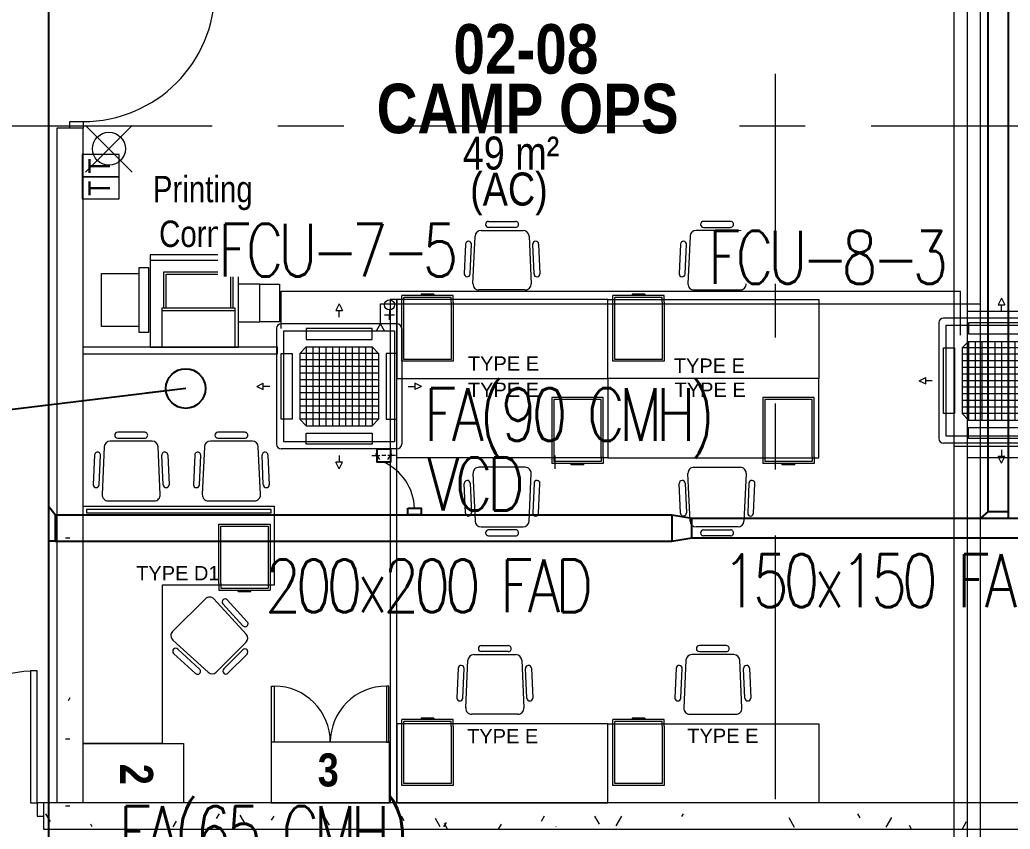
# Model space of a CAD drawing. Header units: millimetres. Extents: x 50620 to 404449, y -131543 to 97.
# Drawn here: x 350457 to 357970, y -98131 to -91993 of the extents above; entities that cross this region are included whole.
import ezdxf

# ---------------------------------------------------------------- set-up
doc = ezdxf.new("R2010")
doc.units = ezdxf.units.MM
doc.linetypes.add('CONTINOUS', pattern=[0])
doc.linetypes.add('IDA - Grid Line', pattern=[3500, 2000, -500, 500, -500])
for name, color, linetype, lineweight in [('1599_DB_A_BLK2_HQ_R21-2ND STOREY 20230517--$0$A-_DETA----_ED-1', 8, 'Continuous', 9), ('1599_DB_A_BLK2_HQ_R21-2ND STOREY 20230517--$0$A-_DOOR----_E', 8, 'Continuous', 9), ('1599_DB_A_BLK2_HQ_R21-2ND STOREY 20230517--$0$S-_COLN----_E', 8, 'Continuous', 9), ('A-_FURT----_E', 8, 'Continuous', 9), ('A-_ROOMNAME_A', 8, 'Continuous', 9), ('A-_WALL----_H-1', 8, 'Continuous', 9), ('A-_WALLPRTN_E', 8, 'Continuous', 9), ('FURNITURE', 8, 'Continuous', 9), ('M-_ACMV TX', 6, 'Continuous', 25), ('M-_ACON----_E-N', 7, 'Continuous', 9), ('M-_ARCHI', 8, 'Continuous', 5), ('M-AC-TEXT', 5, 'CONTINOUS', 25), ('M-ACMV_CDP', 190, 'DRAIN_PIPE', 13), ('M-ACMV_FAD', 3, 'Continuous', 25), ('M-ACMV_FCU', 5, 'Continuous', 25), ('M-ACMV_FLEXD', 222, 'Continuous', 25), ('M-ACMV_PW', 8, 'REFRIGERANT', 25), ('M-ACMV_REF-P', 134, '500-1-RP', 9), ('M-ACMV_REMOTE', 222, 'Continuous', 5), ('M-FA TEXT', 3, 'Continuous', 25), ('M_ACMV_ANNOTATION', 7, 'Continuous', 20)]:
    doc.layers.add(name, color=color, linetype=linetype, lineweight=lineweight)
doc.layers.add('S-_ANOTGRID_E-1', color=9, linetype='IDA - Grid Line', lineweight=5, true_color=0x808080)
doc.styles.add('Arial', font='arial.ttf', dxfattribs={"width": 0.8, "height": 300})
doc.styles.add('Arial Narrow_2', font='ARIALN.TTF', dxfattribs={"height": 90})
doc.styles.add('Arial Narrow_4', font='ARIALN.TTF', dxfattribs={"height": 375})
doc.styles.add('Arial Narrow_B', font='ARIALNB.TTF', dxfattribs={"height": 150})
doc.styles.add('Arial Narrow_B_2', font='ARIALNB.TTF', dxfattribs={"height": 500})
doc.styles.add('Arial Narrow_B_4', font='ARIALNB.TTF', dxfattribs={"height": 500})
doc.styles.add('Arial_3', font='arial.ttf', dxfattribs={"height": 500})
doc.styles.add('Arial_6', font='arial.ttf', dxfattribs={"width": 0.8, "height": 300})
doc.styles.add('ROMANS', font='romans.shx', dxfattribs={"width": 0.8})
doc.styles.get("Standard").update_dxf_attribs({"font": 'arial.ttf'})
doc.linetypes.add('500-1-RP', pattern='A,0.75,-0.5,0.75,-0.5,0.75,-0.5,0.75,-1.7,["RP",Standard,S=1,R=0,X=-1,Y=-0.5],-1.7', length=7.9)
doc.linetypes.add('BATTING', pattern='A,0.0001,-0.1,[134,ltypeshp.shx,S=0.1,R=0,X=-0.1,Y=0],-0.2,[134,ltypeshp.shx,S=0.1,R=180,X=0.1,Y=0],-0.1', length=0.4001)
doc.linetypes.add('DRAIN_PIPE', pattern='A,0.5,-0.2,["D",Standard,S=0.1,R=0,X=-0.1,Y=-0.05],-0.25', length=0.95)
doc.linetypes.add('REFRIGERANT', pattern='A,15,-5.08,["R",Standard,S=2.54,R=0,X=-2.54,Y=-1.27],-5.08', length=25.16)
doc.dimstyles.get("Standard").update_dxf_attribs({"dimtxt": 200, "dimasz": 150, "dimexe": 0.18, "dimexo": 0.0625, "dimgap": 10, "dimtad": 1, "dimtih": 1, "dimtoh": 1, "dimdec": 0, "dimzin": 0, "dimdsep": 46, "dimtxsty": 'Standard', "dimcen": 0.09, "dimclrd": 256, "dimclre": 256, "dimclrt": 256, "dimadec": 0, "dimazin": 0, "dimtfac": 1, "dimtdec": 0, "dimtofl": 0, "dimtmove": 0, "dimatfit": 3, "dimfxl": 1, "dimtolj": 1, "dimtzin": 0, "dimarcsym": 1})

# ---------------------------------------------------------------- blocks, each defined once
blk = doc.blocks.new('A$Ca8a76259')
at = {"layer": 'M-ACMV_FCU', "lineweight": 18}
for p, q in [((0, 625), (-25, 575)), ((0, 625), (25, 575)), ((-25, 575), (25, 575)), ((0, 525), (0, 575)), ((439, 475), (-439, 475)), ((439, 475), (439, 475)), ((-475, 439), (-475, -439)), ((475, 439), (475, 439)), ((475, 439), (475, -439)), ((-298.5, 250), (-250, 298.5)), ((-298.5, 250), (-298.5, -250)), ((298.5, 250), (-298.5, 250)), ((-250, 298.5), (250, 298.5)), ((-250, 298.5), (-250, -298.5)), ((-200, 298.5), (-200, -298.5)), ((-150, 298.5), (-150, -298.5)), ((-100, 298.5), (-100, -298.5)), ((-50, 298.5), (-50, -298.5)), ((0, 298.5), (0, -298.5)), ((50, 298.5), (50, -298.5)), ((100, 298.5), (100, -298.5)), ((150, 298.5), (150, -298.5)), ((200, 298.5), (200, -298.5)), ((250, 298.5), (298.5, 250)), ((250, 298.5), (250, -298.5)), ((298.5, 250), (298.5, -250)), ((298.5, 200), (-298.5, 200)), ((298.5, 150), (-298.5, 150)), ((298.5, 100), (-298.5, 100)), ((-625, 0), (-575, 25)), ((-625, 0), (-575, -25)), ((-575, -25), (-575, 25)), ((-525, 0), (-575, 0)), ((298.5, 50), (-298.5, 50)), ((298.5, 0), (-298.5, 0)), ((525, 0), (575, 0)), ((575, 25), (575, -25)), ((625, 0), (575, 25)), ((625, 0), (575, -25)), ((298.5, -50), (-298.5, -50)), ((298.5, -100), (-298.5, -100)), ((298.5, -150), (-298.5, -150)), ((298.5, -200), (-298.5, -200)), ((-250, -298.5), (-298.5, -250)), ((298.5, -250), (-298.5, -250)), ((-250, -298.5), (250, -298.5)), ((250, -298.5), (298.5, -250)), ((439, -475), (-439, -475)), ((0, -525), (0, -575)), ((25, -575), (-25, -575)), ((0, -625), (-25, -575)), ((0, -625), (25, -575))]:
    blk.add_line(p, q, dxfattribs=at)
for points in [[(420, 420), (420, -420), (-420, -420), (-420, 420)], [(-250, 356), (250, 356), (250, 439), (-250, 439)], [(-356, 250), (-356, -250), (-439, -250), (-439, 250)], [(356, 250), (356, -250), (439, -250), (439, 250)], [(-250, -356), (250, -356), (250, -439), (-250, -439)]]:
    blk.add_lwpolyline(points, close=True, dxfattribs=at)
for centre, start, end in [((-439, 439), 90, 180), ((439, 439), 0, 90), ((-439, -439), 180, 270), ((439, -439), 270, 0)]:
    blk.add_arc(centre, 36, start, end, dxfattribs=at)
blk = doc.blocks.new('SSO')
at = {"layer": 'M-ACMV_PW', "color": 1, "linetype": 'ByBlock', "lineweight": 5}
for points in [[(1064770.8, 20778.3), (1064771.8, 20867.5)], [(1064770.8, 20778.3), (1064771.8, 20867.5)], [(1064770.8, 20778.3), (1064771.8, 20867.5)], [(1064770.8, 20778.3), (1064771.8, 20867.5)], [(1064770.8, 20778.3), (1064771.8, 20867.5)], [(1064770.8, 20778.3), (1064771.8, 20867.5)], [(1064815.9, 20822.4), (1064726.7, 20823.4)], [(1064815.9, 20822.4), (1064726.7, 20823.4)]]:
    blk.add_lwpolyline(points, dxfattribs=at)
blk.add_circle((1064770.3, 20733.6), 44.6, dxfattribs=at)
blk.add_circle((1064770.3, 20733.6), 44.6, dxfattribs=at)
blk = doc.blocks.new('A$C49267d6b')
at = {"layer": 'M-_ACON----_E-N', "lineweight": 0}
for p, q in [((-25.4, 76.2), (12.7, 101.6)), ((0, 127), (0, 76.2)), ((-25.4, 25.4), (12.7, 0)), ((0, 63.5), (0, 38.1)), ((0, -25.4), (0, 25.4))]:
    blk.add_line(p, q, dxfattribs=at)
blk = doc.blocks.new('A$C81577ca4')
at = {"layer": 'M-ACMV_REF-P', "lineweight": 0, "ltscale": 0.75}
for p, q in [((-36, -125), (-86, -125)), ((19, -95), (-36, -125)), ((19, -155), (-36, -125))]:
    blk.add_line(p, q, dxfattribs=at)
blk = doc.blocks.new('Thermostat')
at = {"color": 222, "lineweight": 0}
blk.add_lwpolyline([(817450, 27872), (817750, 27872), (817750, 27372), (817450, 27372)], close=True, dxfattribs=at)
at = {"color": 222, "lineweight": 0, "insert": (817504, 27788), "char_height": 291, "attachment_point": 1, "style": 'Arial Narrow_2'}
blk.add_mtext_dynamic_manual_height_columns('T', width=565.64, gutter_width=1.94, heights=[0], dxfattribs=at)
blk = doc.blocks.new('1599_DB_A_BLK2_HQ_R21-2ND STOREY 20230517--$0$IDA- Fire Extinguisher - 3kg AB-3508500-LINKVIEW_BLK2_2ND STOREY')
at = {"layer": '1599_DB_A_BLK2_HQ_R21-2ND STOREY 20230517--$0$A-_DETA----_ED-1', "lineweight": 0}
for p in [(-176.8, 376.8), (176.8, 376.8), (-176.8, 23.2), (176.8, 23.2)]:
    blk.add_line(p, (0, 200), dxfattribs=at)
blk.add_circle((0, 200), 125, dxfattribs=at)
blk = doc.blocks.new('1599_DB_A_BLK2_HQ_R21-2ND STOREY 20230517--$0$IDA - F - Single - Swing - 1100L X 2200H - B2-TD01-3240952-LINKVIEW_BLK2_2ND STOREY')
at = {"layer": '1599_DB_A_BLK2_HQ_R21-2ND STOREY 20230517--$0$A-_DOOR----_E'}
for p, q in [((-550, 50), (-500, 50)), ((-500, 50), (-500, -50)), ((500, 50), (550, 50)), ((500, -50), (500, 50)), ((-500, -50), (-550, -50)), ((450, -50), (500, -50)), ((450, -1050), (450, -50)), ((500, -50), (500, -1050)), ((550, -50), (500, -50)), ((500, -1050), (450, -1050))]:
    blk.add_line(p, q, dxfattribs=at)
blk.add_arc((500, -50), 1000, 180, 270, dxfattribs=at)
blk = doc.blocks.new('1599_DB_A_BLK2_HQ_R21-2ND STOREY 20230517--$0$IDA - F - Single - Swing - 1100L X 2200H - B2-TD01-3240950-LINKVIEW_BLK2_2ND STOREY')
at = {"layer": '1599_DB_A_BLK2_HQ_R21-2ND STOREY 20230517--$0$A-_DOOR----_E'}
for p, q in [((500, 1050), (450, 1050)), ((450, 1050), (450, 50)), ((500, 50), (500, 1050)), ((-500, 50), (-550, 50)), ((-500, -50), (-500, 50)), ((450, 50), (500, 50)), ((550, 50), (500, 50)), ((500, 50), (500, -50)), ((-550, -50), (-500, -50)), ((500, -50), (550, -50))]:
    blk.add_line(p, q, dxfattribs=at)
blk.add_arc((500, 50), 1000, 90, 180, dxfattribs=at)
blk = doc.blocks.new('1599_FURN_BLK2_2ND STY_dwg_1599_DB_A_BLK2_HQ_R21-2ND STOREY 20230517--$0$Printer-6206982-BLK 2 2ND STOREY PLAN')
at = {"layer": 'FURNITURE'}
for p, q in [((0, 659.9), (670.8, 659.9)), ((641.6, 275.2), (90.5, 275.2))]:
    blk.add_line(p, q, dxfattribs=at)
at = {"layer": 'FURNITURE', "flags": 128}
for points in [[(0, 0), (670.8, 0), (670.8, 700.3), (0, 700.3)], [(-86, 601.2), (-86, 114.8), (-10.1, 114.8), (-10.1, 601.2)], [(981.5, 478.2), (981.5, 192.2), (831.6, 192.2), (831.6, 478.2)]]:
    blk.add_lwpolyline(points, close=True, dxfattribs=at)
for points in [[(-86, 157), (-367.9, 157), (-367.9, 559.4), (-86, 559.4)], [(104.3, 300.1), (104.3, 571.3), (627.8, 571.3), (627.8, 300.1)], [(121.9, 300.1), (121.9, 553.8), (610.2, 553.8), (610.2, 300.1)], [(670.8, 192.2), (831.6, 192.2), (831.6, 478.2), (670.8, 478.2)], [(90.5, 0), (90.5, 299.9), (641.6, 299.9), (641.6, 0)]]:
    blk.add_lwpolyline(points, dxfattribs=at)
blk = doc.blocks.new('ARCHI 2ND_2024 09 11')
at = {"layer": '1599_DB_A_BLK2_HQ_R21-2ND STOREY 20230517--$0$S-_COLN----_E', "lineweight": 5}
h = blk.add_hatch(dxfattribs=at)
h.set_pattern_fill('FP_3', color=8, style=0, pattern_type=2)
h.set_pattern_definition([(6e-11, (-28420.7, -3975.34), (1016, 254), [83.82, -678.18, 83.82, -678.18, -4064]), (6e-11, (-28420.7, -3975.34), (1016, 254), [-1524, 83.82, -1440.18, 83.82, -678.18, -1778]), (6e-11, (-28420.7, -3975.34), (1016, 254), [-3810, 83.82, -424.18, 83.82, -1186.18]), (120, (-28039.7, -3848.34), (-727.9705, 752.8818), [83.82, -678.18, 83.82, -678.18, -4064]), (120, (-28039.7, -3848.34), (-727.9705, 752.8818), [-1524, 83.82, -1440.18, 83.82, -678.18, -1778]), (120, (-28039.7, -3848.34), (-727.9705, 752.8818), [-3810, 83.82, -424.18, 83.82, -1186.18]), (240, (-27912.7, -3340.34), (-288.0295, -1006.8818), [83.82, -678.18, 83.82, -678.18, -4064]), (240, (-27912.7, -3340.34), (-288.0295, -1006.8818), [-1524, 83.82, -1440.18, 83.82, -678.18, -1778]), (240, (-27912.7, -3340.34), (-288.0295, -1006.8818), [-3810, 83.82, -424.18, 83.82, -1186.18])])
h.paths.add_polyline_path([(-34150, -70016.5), (-34150, -67316.7), (-34250, -67316.7), (-34250, -70016.5), (-34200, -70016.5)], flags=0)
h = blk.add_hatch(dxfattribs=at)
h.set_pattern_fill('FP_3', color=8, style=0, pattern_type=2)
h.set_pattern_definition([(6e-11, (-28420.7, -3992.17), (1016, 254), [83.82, -678.18, 83.82, -678.18, -4064]), (6e-11, (-28420.7, -3992.17), (1016, 254), [-1524, 83.82, -1440.18, 83.82, -678.18, -1778]), (6e-11, (-28420.7, -3992.17), (1016, 254), [-3810, 83.82, -424.18, 83.82, -1186.18]), (120, (-28039.7, -3865.17), (-727.9705, 752.8818), [83.82, -678.18, 83.82, -678.18, -4064]), (120, (-28039.7, -3865.17), (-727.9705, 752.8818), [-1524, 83.82, -1440.18, 83.82, -678.18, -1778]), (120, (-28039.7, -3865.17), (-727.9705, 752.8818), [-3810, 83.82, -424.18, 83.82, -1186.18]), (240, (-27912.7, -3357.17), (-288.0295, -1006.8818), [83.82, -678.18, 83.82, -678.18, -4064]), (240, (-27912.7, -3357.17), (-288.0295, -1006.8818), [-1524, 83.82, -1440.18, 83.82, -678.18, -1778]), (240, (-27912.7, -3357.17), (-288.0295, -1006.8818), [-3810, 83.82, -424.18, 83.82, -1186.18])])
h.paths.add_polyline_path([(-23450, -70133.3), (-23450, -70033.3), (-34350, -70033.3), (-34350, -70133.3), (-25861.6, -70133.3)], flags=0)
at = {"layer": 'A-_WALL----_H-1', "lineweight": 5}
h = blk.add_hatch(dxfattribs=at)
h.set_pattern_fill('FP_3', color=256, style=0, pattern_type=2)
h.set_pattern_definition([(360, (102886.37, 38752.37), (1016, 254), [83.82, -678.18, 83.82, -678.18, -4064]), (360, (102886.37, 38752.37), (1016, 254), [-1524, 83.82, -1440.18, 83.82, -678.18, -1778]), (360, (102886.37, 38752.37), (1016, 254), [-3810, 83.82, -424.18, 83.82, -1186.18]), (120, (103267.37, 38879.37), (-727.97045, 752.8818), [83.82, -678.18, 83.82, -678.18, -4064]), (120, (103267.37, 38879.37), (-727.97045, 752.8818), [-1524, 83.82, -1440.18, 83.82, -678.18, -1778]), (120, (103267.37, 38879.37), (-727.97045, 752.8818), [-3810, 83.82, -424.18, 83.82, -1186.18]), (240, (103394.37, 39387.37), (-288.02955, -1006.8818), [83.82, -678.18, 83.82, -678.18, -4064]), (240, (103394.37, 39387.37), (-288.02955, -1006.8818), [-1524, 83.82, -1440.18, 83.82, -678.18, -1778]), (240, (103394.37, 39387.37), (-288.02955, -1006.8818), [-3810, 83.82, -424.18, 83.82, -1186.18])])
h.paths.add_polyline_path([(-21475, -70116.5), (-21475, -70016.5), (-22150, -70016.5), (-22150, -70116.5), (-21577.6, -70116.5)])
h.paths.add_polyline_path([(-23350, -70116.5), (-23250, -70116.5), (-23250, -70016.5), (-23350, -70016.5), (-23350, -70066.5)])
h.paths.add_polyline_path([(-34350, -70116.5), (-23450, -70116.5), (-23450, -70016.5), (-34350, -70016.5), (-34350, -70066.5)])
h.paths.add_polyline_path([(-35450, -70116.5), (-35450, -70016.5), (-36125, -70016.5), (-36125, -70116.5)])
at = {"color": 8, "lineweight": 5}
for p, q in [((-31242.6, -66085.6), (-31632.6, -66085.6)), ((-31242.6, -66085.6), (-31632.6, -66085.6)), ((-31632.6, -66585), (-31632.6, -66085.6)), ((-31257.6, -66100.6), (-31617.6, -66100.6)), ((-31617.6, -66570), (-31617.6, -66100.6)), ((-31485.6, -66074.6), (-31485.6, -66085.6)), ((-31389.7, -66074.6), (-31485.6, -66074.6)), ((-31389.7, -66074.6), (-31389.7, -66085.6)), ((-31257.6, -66135.5), (-31257.6, -66100.6)), ((-31242.6, -66135.5), (-31242.6, -66085.6)), ((-29642.6, -66085.6), (-30032.6, -66085.6)), ((-29642.6, -66085.6), (-30032.6, -66085.6)), ((-30032.6, -66585), (-30032.6, -66085.6)), ((-29657.6, -66100.6), (-30017.6, -66100.6)), ((-30017.6, -66570), (-30017.6, -66100.6)), ((-29885.6, -66074.6), (-29885.6, -66085.6)), ((-29789.7, -66074.6), (-29885.6, -66074.6)), ((-29789.7, -66074.6), (-29789.7, -66085.6)), ((-29657.6, -66135.5), (-29657.6, -66100.6)), ((-29642.6, -66135.5), (-29642.6, -66085.6)), ((-31257.6, -66135.5), (-31257.6, -66570)), ((-31242.6, -66135.5), (-31242.6, -66585)), ((-29657.6, -66135.5), (-29657.6, -66570)), ((-29642.6, -66135.5), (-29642.6, -66585)), ((-31242.6, -66585), (-31632.6, -66585)), ((-31257.6, -66570), (-31617.6, -66570)), ((-29642.6, -66585), (-30032.6, -66585)), ((-29657.6, -66570), (-30017.6, -66570)), ((-30495.1, -66860.2), (-30495.1, -67359.7)), ((-30105.1, -66860.2), (-30495.1, -66860.2)), ((-30105.1, -67309.7), (-30105.1, -66860.2)), ((-28895.1, -66860.2), (-28895.1, -67359.7)), ((-28505.1, -66860.2), (-28895.1, -66860.2)), ((-28505.1, -67309.7), (-28505.1, -66860.2)), ((-30480.1, -66875.2), (-30480.1, -67344.7)), ((-30120.1, -66875.2), (-30480.1, -66875.2)), ((-30120.1, -67309.7), (-30120.1, -66875.2)), ((-28880.1, -66875.2), (-28880.1, -67344.7)), ((-28520.1, -66875.2), (-28880.1, -66875.2)), ((-28520.1, -67309.7), (-28520.1, -66875.2)), ((-33583, -67123), (-33788, -67123)), ((-32823.2, -67123), (-33028.2, -67123)), ((-33889.9, -67234.1), (-33905.9, -67596.1)), ((-33526, -67191), (-33845, -67191)), ((-33788, -67168), (-33583, -67168)), ((-33465.1, -67596.1), (-33481.1, -67234.1)), ((-33130.1, -67234.1), (-33146.1, -67596.1)), ((-32766.3, -67191), (-33085.2, -67191)), ((-33028.2, -67168), (-32823.2, -67168)), ((-32705.3, -67596.1), (-32721.3, -67234.1)), ((-33963, -67294.8), (-33973, -67520.5)), ((-33928, -67521.5), (-33918.1, -67296.8)), ((-33443, -67521.5), (-33452.9, -67296.8)), ((-33408, -67294.8), (-33398, -67520.5)), ((-33203.3, -67294.8), (-33213.2, -67520.5)), ((-33168.2, -67521.5), (-33158.3, -67296.8)), ((-32683.2, -67521.5), (-32693.1, -67296.8)), ((-32648.2, -67294.8), (-32638.2, -67520.5)), ((-30120.1, -67309.7), (-30120.1, -67344.7)), ((-30105.1, -67309.7), (-30105.1, -67359.7)), ((-28520.1, -67309.7), (-28520.1, -67344.7)), ((-28505.1, -67309.7), (-28505.1, -67359.7)), ((-30105.1, -67359.7), (-30495.1, -67359.7)), ((-30105.1, -67359.7), (-30495.1, -67359.7)), ((-30120.1, -67344.7), (-30480.1, -67344.7)), ((-30348.1, -67370.7), (-30348.1, -67359.7)), ((-30252.1, -67370.7), (-30348.1, -67370.7)), ((-30252.1, -67370.7), (-30252.1, -67359.7)), ((-28505.1, -67359.7), (-28895.1, -67359.7)), ((-28505.1, -67359.7), (-28895.1, -67359.7)), ((-28520.1, -67344.7), (-28880.1, -67344.7)), ((-28748.1, -67370.7), (-28748.1, -67359.7)), ((-28652.1, -67370.7), (-28748.1, -67370.7)), ((-28652.1, -67370.7), (-28652.1, -67359.7)), ((-33861, -67643), (-33510, -67643)), ((-33101.2, -67643), (-32750.3, -67643)), ((-33021.1, -67821.2), (-32631.1, -67821.2)), ((-33021.1, -68270.7), (-33021.1, -67821.2)), ((-33006.1, -67836.2), (-32646.1, -67836.2)), ((-33006.1, -68270.7), (-33006.1, -67836.2)), ((-32646.1, -67836.2), (-32646.1, -68305.6)), ((-32631.1, -67821.2), (-32631.1, -68320.6)), ((-33021.1, -68270.7), (-33021.1, -68320.6)), ((-33006.1, -68270.7), (-33006.1, -68305.6)), ((-33021.1, -68320.6), (-32631.1, -68320.6)), ((-33021.1, -68320.6), (-32631.1, -68320.6)), ((-33006.1, -68305.6), (-32646.1, -68305.6)), ((-32874.1, -68331.6), (-32874.1, -68320.6)), ((-32874.1, -68331.6), (-32778.2, -68331.6)), ((-32778.2, -68331.6), (-32778.2, -68320.6)), ((-33371.2, -68634), (-33123.1, -68385.9)), ((-33058.1, -68387.3), (-32813.4, -68654.6)), ((-32989.7, -68424.4), (-32837.8, -68590.3)), ((-32804.6, -68560), (-32957.2, -68393.3)), ((-33102.5, -68943.7), (-33369.8, -68699)), ((-32814.8, -68716.8), (-33040.3, -68942.3)), ((-33197.1, -68952.5), (-33363.8, -68799.9)), ((-33332.7, -68767.3), (-33166.7, -68919.3)), ((-32983.7, -68918.3), (-32838.8, -68773.3)), ((-32807, -68805.2), (-32951.9, -68950.1)), ((-31242.6, -69302.6), (-31632.6, -69302.6)), ((-31242.6, -69302.6), (-31632.6, -69302.6)), ((-31632.6, -69802.1), (-31632.6, -69302.6)), ((-31257.6, -69317.6), (-31617.6, -69317.6)), ((-31617.6, -69787.1), (-31617.6, -69317.6)), ((-31485.6, -69291.7), (-31485.6, -69302.6)), ((-31389.7, -69291.7), (-31485.6, -69291.7)), ((-31389.7, -69291.7), (-31389.7, -69302.6)), ((-31257.6, -69352.6), (-31257.6, -69317.6)), ((-31242.6, -69352.6), (-31242.6, -69302.6)), ((-29642.6, -69302.6), (-30032.6, -69302.6)), ((-29642.6, -69302.6), (-30032.6, -69302.6)), ((-30032.6, -69802.1), (-30032.6, -69302.6)), ((-29657.6, -69317.6), (-30017.6, -69317.6)), ((-30017.6, -69787.1), (-30017.6, -69317.6)), ((-29885.6, -69291.7), (-29885.6, -69302.6)), ((-29789.7, -69291.7), (-29885.6, -69291.7)), ((-29789.7, -69291.7), (-29789.7, -69302.6)), ((-29657.6, -69352.6), (-29657.6, -69317.6)), ((-29642.6, -69352.6), (-29642.6, -69302.6)), ((-31257.6, -69352.6), (-31257.6, -69787.1)), ((-31242.6, -69352.6), (-31242.6, -69802.1)), ((-29657.6, -69352.6), (-29657.6, -69787.1)), ((-29642.6, -69352.6), (-29642.6, -69802.1)), ((-31257.6, -69787.1), (-31617.6, -69787.1)), ((-29657.6, -69787.1), (-30017.6, -69787.1)), ((-31242.6, -69802.1), (-31632.6, -69802.1)), ((-29642.6, -69802.1), (-30032.6, -69802.1))]:
    blk.add_line(p, q, dxfattribs=at)
blk.add_lwpolyline([(-33450, -69483.3), (-34050, -69483.3), (-34050, -67683.3), (-32600, -67683.3), (-32600, -68283.3), (-33450, -68283.3)], close=True, dxfattribs=at)
for centre, radius, start, end in [((-33788, -67145.5), 22.5, 90, 270), ((-33583, -67145.5), 22.5, 270, 90), ((-33028.2, -67145.5), 22.5, 90, 270), ((-32823.2, -67145.5), 22.5, 270, 90), ((-33845, -67236), 45, 90, 177.46741), ((-33526, -67236), 45, 2.53259, 90), ((-33085.2, -67236), 45, 90, 177.46741), ((-32766.3, -67236), 45, 2.53259, 90), ((-33940.6, -67295.8), 22.5, 357.46741, 177.47299), ((-33430.4, -67295.8), 22.5, 2.52701, 182.53259), ((-33180.8, -67295.8), 22.5, 357.46741, 177.47299), ((-32670.7, -67295.8), 22.5, 2.52701, 182.53259), ((-33950.5, -67520.5), 22.5, 180, 357.46741), ((-33420.5, -67520.5), 22.5, 182.53259, 0), ((-33190.7, -67520.5), 22.5, 180, 357.46741), ((-32660.7, -67520.5), 22.5, 182.53259, 0), ((-33861, -67598), 45, 177.46741, 270), ((-33510, -67598), 45, 270, 2.53259), ((-33101.2, -67598), 45, 177.46741, 270), ((-32750.3, -67598), 45, 270, 2.53259), ((-33091.2, -68417.7), 45, 42.46741, 135), ((-32973.1, -68409.2), 22.5, 45, 222.46741), ((-32821.2, -68575.2), 22.5, 222.46741, 42.47299), ((-33339.4, -68665.8), 45, 135, 227.53259), ((-32846.6, -68685), 45, 315, 42.46741), ((-32846.6, -68685), 45, 315, 42.46741), ((-33347.9, -68783.9), 22.5, 47.53259, 225), ((-32822.9, -68789.2), 22.5, 315, 135), ((-33181.9, -68935.9), 22.5, 227.52701, 47.53259), ((-33072.1, -68910.5), 45, 227.53259, 315), ((-32967.8, -68934.2), 22.5, 135, 315)]:
    blk.add_arc(centre, radius, start, end, dxfattribs=at)
at = {"layer": '1599_DB_A_BLK2_HQ_R21-2ND STOREY 20230517--$0$A-_DOOR----_E', "color": 8, "lineweight": 5}
for p, q in [((-34400, -68933.3), (-34450, -68933.3)), ((-34450, -68933.3), (-34450, -69933.3)), ((-34400, -69933.3), (-34400, -68933.3)), ((-34450, -69933.3), (-34400, -69933.3)), ((-34350, -69933.3), (-34400, -69933.3)), ((-34400, -69933.3), (-34400, -70033.3)), ((-34400, -70033.3), (-34350, -70033.3))]:
    blk.add_line(p, q, dxfattribs=at)
blk.add_arc((-34400, -69933.3), 1000, 90, 180, dxfattribs=at)
at = {"layer": '1599_DB_A_BLK2_HQ_R21-2ND STOREY 20230517--$0$S-_COLN----_E', "color": 8, "lineweight": 5}
for p, q in [((-34050, -64816.7), (-34250, -64816.7)), ((-34250, -69933.3), (-34350, -69933.3)), ((-34350, -69933.3), (-34350, -70133.3)), ((-23250, -69933.3), (-34350, -69933.3)), ((-23550, -69933.3), (-34050, -69933.3)), ((-34350, -70133.3), (-23250, -70133.3))]:
    blk.add_line(p, q, dxfattribs=at)
for points in [[(-34250, -64816.7), (-34250, -69933.3)], [(-34050, -69933.3), (-34050, -64816.7)]]:
    blk.add_lwpolyline(points, dxfattribs=at)
at = {"layer": 'A-_FURT----_E', "color": 8, "lineweight": 5}
blk.add_lwpolyline([(-34050, -69933.3), (-34050, -69483.3), (-33290, -69483.3), (-33290, -69933.3)], close=True, dxfattribs=at)
at = {"layer": 'A-_WALLPRTN_E', "color": 8, "lineweight": 5}
for p, q in [((-31720, -66116.5), (-31720, -69933.3)), ((-31670, -66116.5), (-31720, -66116.5)), ((-31670, -69933.3), (-31670, -66116.5)), ((-32575, -66478.3), (-34050, -66478.3)), ((-32575, -66528.3), (-32575, -66478.3)), ((-34050, -66528.3), (-32575, -66528.3))]:
    blk.add_line(p, q, dxfattribs=at)
at = {"layer": 'FURNITURE', "color": 8, "lineweight": 5}
for p, q in [((-30974.7, -65524.1), (-30769.7, -65524.1)), ((-30769.7, -65569.1), (-30974.7, -65569.1)), ((-29139.1, -65524.1), (-29344.1, -65524.1)), ((-29344.1, -65569.1), (-29139.1, -65569.1)), ((-31092.7, -65997.1), (-31076.7, -65635.1)), ((-31031.7, -65592.1), (-30712.8, -65592.1)), ((-30667.8, -65635.1), (-30651.8, -65997.1)), ((-29446, -65635.1), (-29462, -65997.1)), ((-29082.1, -65592.1), (-29401, -65592.1)), ((-29021.1, -65997.1), (-29037.1, -65635.1)), ((-31149.8, -65695.8), (-31159.7, -65921.6)), ((-31114.8, -65922.6), (-31104.8, -65697.8)), ((-30629.7, -65922.6), (-30639.7, -65697.8)), ((-30594.7, -65695.8), (-30584.7, -65921.6)), ((-29519.1, -65695.8), (-29529.1, -65921.6)), ((-29484.1, -65922.6), (-29474.1, -65697.8)), ((-28999, -65922.6), (-29009, -65697.8)), ((-28964, -65695.8), (-28954.1, -65921.6)), ((-30696.8, -66044.1), (-31047.7, -66044.1)), ((-29417, -66044.1), (-29066.1, -66044.1)), ((-31670, -66116.3), (-31670, -66716.3)), ((-30670, -66116.3), (-31670, -66116.3)), ((-30070, -66116.3), (-30670, -66116.3)), ((-30070, -66716.3), (-30070, -66116.3)), ((-30070, -66116.3), (-29470, -66116.3)), ((-30070, -66716.3), (-30070, -66116.3)), ((-29470, -66116.3), (-28470, -66116.3)), ((-28470, -66116.3), (-28470, -66716.3)), ((-31670, -66716.3), (-30070, -66716.3)), ((-31670, -67316.3), (-31670, -66716.3)), ((-31670, -66716.3), (-30070, -66716.3)), ((-28470, -66716.3), (-30070, -66716.3)), ((-28470, -66716.3), (-30070, -66716.3)), ((-30070, -66716.3), (-30070, -67316.3)), ((-30070, -66716.3), (-30070, -67316.3)), ((-28470, -67316.3), (-28470, -66716.3)), ((-30670, -67316.3), (-31670, -67316.3)), ((-30696.8, -67388.5), (-31047.7, -67388.5)), ((-30070, -67316.3), (-30670, -67316.3)), ((-30070, -67316.3), (-29470, -67316.3)), ((-29470, -67316.3), (-28470, -67316.3)), ((-29417, -67388.5), (-29066.1, -67388.5)), ((-31092.7, -67435.4), (-31076.7, -67797.4)), ((-30667.8, -67797.4), (-30651.8, -67435.4)), ((-29446, -67797.4), (-29462, -67435.4)), ((-29021.1, -67435.4), (-29037.1, -67797.4)), ((-31149.8, -67736.7), (-31159.7, -67511)), ((-31114.8, -67510), (-31104.8, -67734.7)), ((-30629.7, -67510), (-30639.7, -67734.7)), ((-30594.7, -67736.7), (-30584.7, -67511)), ((-29519.1, -67736.7), (-29529.1, -67511)), ((-29484.1, -67510), (-29474.1, -67734.7)), ((-28999, -67510), (-29009, -67734.7)), ((-28964, -67736.7), (-28954.1, -67511)), ((-31031.7, -67840.5), (-30712.8, -67840.5)), ((-29082.1, -67840.5), (-29401, -67840.5)), ((-30769.7, -67863.5), (-30974.7, -67863.5)), ((-30974.7, -67908.5), (-30769.7, -67908.5)), ((-29344.1, -67863.5), (-29139.1, -67863.5)), ((-29139.1, -67908.5), (-29344.1, -67908.5)), ((-31029.7, -68741.1), (-30824.7, -68741.1)), ((-29170.7, -68741.1), (-29375.7, -68741.1)), ((-31086.7, -68809.1), (-30767.8, -68809.1)), ((-30824.7, -68786.1), (-31029.7, -68786.1)), ((-29113.8, -68809.1), (-29432.7, -68809.1)), ((-29375.7, -68786.1), (-29170.7, -68786.1)), ((-31147.7, -69214.1), (-31131.7, -68852.1)), ((-30722.8, -68852.1), (-30706.8, -69214.1)), ((-29477.6, -68852.1), (-29493.6, -69214.1)), ((-29052.8, -69214.1), (-29068.8, -68852.1)), ((-31204.8, -68912.8), (-31214.7, -69138.6)), ((-31169.8, -69139.6), (-31159.8, -68914.8)), ((-30684.7, -69139.6), (-30694.7, -68914.8)), ((-30649.7, -68912.8), (-30639.7, -69138.6)), ((-29550.8, -68912.8), (-29560.7, -69138.6)), ((-29515.7, -69139.6), (-29505.8, -68914.8)), ((-29030.7, -69139.6), (-29040.6, -68914.8)), ((-28995.7, -68912.8), (-28985.7, -69138.6)), ((-32620, -69473.3), (-32620, -69048.3)), ((-32620, -69048.3), (-32600, -69048.3)), ((-32600, -69048.3), (-32600, -69473.3)), ((-31730, -69048.3), (-31750, -69048.3)), ((-31750, -69048.3), (-31750, -69473.3)), ((-31730, -69473.3), (-31730, -69048.3)), ((-30751.8, -69261.1), (-31102.7, -69261.1)), ((-29448.7, -69261.1), (-29097.7, -69261.1)), ((-31670, -69333.3), (-31670, -69933.3)), ((-30670, -69333.3), (-31670, -69333.3)), ((-30070, -69333.3), (-30670, -69333.3)), ((-30070, -69933.3), (-30070, -69333.3)), ((-30070, -69333.3), (-29470, -69333.3)), ((-30070, -69933.3), (-30070, -69333.3)), ((-29470, -69333.3), (-28470, -69333.3)), ((-28470, -69333.3), (-28470, -69933.3)), ((-31725, -69473.3), (-32625, -69473.3)), ((-32625, -69473.3), (-32625, -69933.3)), ((-32600, -69473.3), (-32620, -69473.3)), ((-31750, -69473.3), (-31730, -69473.3)), ((-31725, -69933.3), (-31725, -69473.3)), ((-32625, -69933.3), (-31725, -69933.3)), ((-31670, -69933.3), (-30070, -69933.3)), ((-28470, -69933.3), (-30070, -69933.3))]:
    blk.add_line(p, q, dxfattribs=at)
blk.add_lwpolyline([(-34025, -67708.3), (-34025, -67733.3), (-32625, -67733.3), (-32625, -67708.3)], close=True, dxfattribs=at)
for centre, radius, start, end in [((-30974.7, -65546.6), 22.5, 90, 270), ((-30769.7, -65546.6), 22.5, 270, 90), ((-29344.1, -65546.6), 22.5, 90, 270), ((-29139.1, -65546.6), 22.5, 270, 90), ((-31031.7, -65637.1), 45, 90, 177.46741), ((-30712.8, -65637.1), 45, 2.53259, 90), ((-29401, -65637.1), 45, 90, 177.46741), ((-29082.1, -65637.1), 45, 2.53259, 90), ((-31127.3, -65696.8), 22.5, 357.46741, 177.46741), ((-30617.2, -65696.8), 22.5, 2.53259, 182.53259), ((-29496.6, -65696.8), 22.5, 357.46741, 177.46741), ((-28986.5, -65696.8), 22.5, 2.53259, 182.53259), ((-31137.2, -65921.6), 22.5, 180, 357.46741), ((-30607.2, -65921.6), 22.5, 182.53259, 0), ((-29506.6, -65921.6), 22.5, 180, 357.46741), ((-28976.6, -65921.6), 22.5, 182.53259, 0), ((-31047.7, -65999.1), 45, 177.46741, 270), ((-30696.8, -65999.1), 45, 270, 2.53259), ((-29417, -65999.1), 45, 177.46741, 270), ((-29066.1, -65999.1), 45, 270, 2.53259), ((-31047.7, -67433.5), 45, 90, 182.53259), ((-30696.8, -67433.5), 45, 357.46741, 90), ((-29417, -67433.5), 45, 90, 182.53259), ((-29066.1, -67433.5), 45, 357.46741, 90), ((-31137.2, -67511), 22.5, 2.53259, 180), ((-30607.2, -67511), 22.5, 0, 177.46741), ((-29506.6, -67511), 22.5, 2.53259, 180), ((-28976.6, -67511), 22.5, 0, 177.46741), ((-31127.3, -67735.7), 22.5, 182.53259, 2.53259), ((-30617.2, -67735.7), 22.5, 177.46741, 357.46741), ((-29496.6, -67735.7), 22.5, 182.53259, 2.53259), ((-28986.5, -67735.7), 22.5, 177.46741, 357.46741), ((-31031.7, -67795.5), 45, 182.53259, 270), ((-30712.8, -67795.5), 45, 270, 357.46741), ((-29401, -67795.5), 45, 182.53259, 270), ((-29082.1, -67795.5), 45, 270, 357.46741), ((-30974.7, -67886), 22.5, 90, 270), ((-30769.7, -67886), 22.5, 270, 90), ((-29344.1, -67886), 22.5, 90, 270), ((-29139.1, -67886), 22.5, 270, 90), ((-31029.7, -68763.6), 22.5, 90, 270), ((-30824.7, -68763.6), 22.5, 270, 90), ((-29375.7, -68763.6), 22.5, 90, 270), ((-29170.7, -68763.6), 22.5, 270, 90), ((-31086.7, -68854.1), 45, 90, 177.46741), ((-30767.8, -68854.1), 45, 2.53259, 90), ((-29432.7, -68854.1), 45, 90, 177.46741), ((-29113.8, -68854.1), 45, 2.53259, 90), ((-31182.3, -68913.8), 22.5, 357.46741, 177.46741), ((-30672.2, -68913.8), 22.5, 2.53259, 182.53259), ((-29528.3, -68913.8), 22.5, 357.46741, 177.46741), ((-29018.2, -68913.8), 22.5, 2.53259, 182.53259), ((-32600, -69473.3), 425, 0, 90), ((-31750, -69473.3), 425, 90, 180), ((-31192.2, -69138.6), 22.5, 180, 357.46741), ((-30662.2, -69138.6), 22.5, 182.53259, 0), ((-29538.2, -69138.6), 22.5, 180, 357.46741), ((-29008.2, -69138.6), 22.5, 182.53259, 0), ((-31102.7, -69216.1), 45, 177.46741, 270), ((-30751.8, -69216.1), 45, 270, 2.53259), ((-29448.7, -69216.1), 45, 177.46741, 270), ((-29097.7, -69216.1), 45, 270, 2.53259)]:
    blk.add_arc(centre, radius, start, end, dxfattribs=at)
at = {"layer": 'S-_ANOTGRID_E-1', "color": 8, "lineweight": 5}
for p, q in [((-28800, 26594.8), (-28800, -83806.9)), ((-38572.1, -64800), (17962.1, -64800))]:
    blk.add_line(p, q, dxfattribs=at)
at = {"color": 8, "lineweight": 5}
blk.add_blockref('1599_FURN_BLK2_2ND STY_dwg_1599_DB_A_BLK2_HQ_R21-2ND STOREY 20230517--$0$Printer-6206982-BLK 2 2ND STOREY PLAN', (-33542, -66478.3), dxfattribs=at)
at = {"layer": '1599_DB_A_BLK2_HQ_R21-2ND STOREY 20230517--$0$S-_COLN----_E', "color": 8, "lineweight": 5}
for name, p, rotation in [('1599_DB_A_BLK2_HQ_R21-2ND STOREY 20230517--$0$IDA - F - Single - Swing - 1100L X 2200H - B2-TD01-3240952-LINKVIEW_BLK2_2ND STOREY', (-34100, -64266.7), 90.0000000000586), ('1599_DB_A_BLK2_HQ_R21-2ND STOREY 20230517--$0$IDA- Fire Extinguisher - 3kg AB-3508500-LINKVIEW_BLK2_2ND STOREY', (-34054.2, -64972.8), 270.0000000000586)]:
    blk.add_blockref(name, p, dxfattribs=dict(at, rotation=rotation))
blk.add_blockref('1599_DB_A_BLK2_HQ_R21-2ND STOREY 20230517--$0$IDA - F - Single - Swing - 1100L X 2200H - B2-TD01-3240950-LINKVIEW_BLK2_2ND STOREY', (-34900, -69983.3), dxfattribs=at)
at = {"layer": 'A-_FURT----_E', "color": 8, "lineweight": 5, "insert": (-33519.3, -69637.7), "char_height": 250, "width": 196.413, "attachment_point": 1, "rotation": 270, "style": 'Arial Narrow_B_4'}
blk.add_mtext('2', dxfattribs=at)
at = {"layer": 'A-_ROOMNAME_A', "color": 8, "lineweight": 5, "attachment_point": 1}
for s, insert, char_height, width, style in [('02-08', (-31240.6, -64028.2), 375, 6874.47, 'Arial Narrow_B_2'), ('CAMP OPS', (-31823.7, -64480), 375, 4484.954, 'Arial Narrow_B_2'), ('49 m²', (-31170.3, -64880.7), 250, 1362.869, 'Arial Narrow_4'), ('(AC)', (-31114.2, -65153.5), 250, 1102.32, 'Arial Narrow_4')]:
    blk.add_mtext(s, dxfattribs=dict(at, insert=insert, char_height=char_height, width=width, style=style))
at = {"layer": 'A-_WALLPRTN_E', "color": 8, "lineweight": 5, "style": 'Arial_3'}
for s, p in [('TYPE E', (-31131.6, -66655.9)), ('TYPE E', (-29569.7, -66672.4)), ('TYPE E', (-31131.6, -66855.1)), ('TYPE E', (-29563.9, -66854.7)), ('TYPE D1', (-33648.2, -68245.9)), ('TYPE E', (-31137.7, -69482.5)), ('TYPE E', (-29467.3, -69479.5))]:
    blk.add_text(s, height=108.74, dxfattribs=at).set_placement(p)
at = {"layer": 'FURNITURE', "color": 8, "lineweight": 5, "style": 'Arial Narrow_B'}
blk.add_text('3', height=250, dxfattribs=at).set_placement((-32270.3, -69808.4))
at = {"layer": 'FURNITURE', "color": 8, "lineweight": 5, "char_height": 200, "attachment_point": 1, "line_spacing_factor": 0.941778, "style": 'Arial_6'}
for s, insert, width in [('Printing', (-33521.6, -65178.9), 1131.247), ('Corner', (-33473.9, -65517.8), 1018.612)]:
    blk.add_mtext(s, dxfattribs=dict(at, insert=insert, width=width))

msp = doc.modelspace()

# ---------------------------------------------------------------- block references
at = {"layer": 'M-_ARCHI', "lineweight": 5, "extrusion": (0.000419962, 1.0854e-05, 1), "rotation": 359.9999887056363}
msp.add_blockref('ARCHI 2ND_2024 09 11', (384987.1, -27998.1, 422.1), dxfattribs=at)

# ---------------------------------------------------------------- next in the draw order: linework, layer by layer
at = {"layer": 'M-ACMV_CDP', "ltscale": 2.5}
for p, q in [((357545.3, -106513), (357545.3, -86212.9)), ((352439.6, -94333.9), (352439.6, -94050.6)), ((352439.6, -94050.6), (357592, -94050.6)), ((357592, -94384.5), (357592, -94050.6)), ((357545.3, -95227.2), (360520.5, -95227.2))]:
    msp.add_line(p, q, dxfattribs=at)
at = {"layer": 'M-ACMV_FAD'}
for p, q in [((350676.1, -101482.9, 30.2), (350676.1, -83606.2, 10.3)), ((357803.6, -95723.2, 13.4), (357803.6, -89014.7, 13.4)), ((357953.2, -89014.7, -5), (357953.2, -95723.2, -42.9)), ((350726.1, -95747.4, 24.1), (350676.1, -95687.8, 24.1)), ((350726.1, -95747.4, 24.1), (355403.6, -95746.8, 36)), ((350726.1, -95747.4, 24.1), (350726.1, -95947.4, 24.1)), ((355403.6, -95746.8, 36), (355403.6, -95946.8, -122.1)), ((355403.6, -95746.8, -122.1), (355553.6, -95771.8, -43)), ((355553.6, -95921.8, -43), (355553.6, -95771.8, -43)), ((355553.6, -95771.8, -43), (358353.6, -95771.8, -43)), ((357803.2, -95723.2, -43), (357743.6, -95773.3, -43)), ((357803.6, -95723.2, 13.4), (357953.2, -95723.2, -43)), ((357953.2, -95723.2, -43), (357953.2, -95773.2, -43)), ((355403.6, -95946.8, -122.1), (355553.6, -95921.8, -43)), ((355553.6, -95921.8, -43), (358353.6, -95921.8, -43)), ((350726.1, -95947.4, 24.1), (350676.1, -95947.4, 24.1)), ((350726.1, -95946.2, 24.1), (355403.6, -95946.8, 36))]:
    msp.add_line(p, q, dxfattribs=at)
msp.add_lwpolyline([(353267.6, -95247.9), (353267.6, -95347.9), (353167.6, -95347.9), (353167.6, -95247.9)], close=True, dxfattribs=at)
at = {"layer": 'M-ACMV_FAD', "elevation": 36}
msp.add_lwpolyline([(353400.8, -95696.8), (353500.8, -95696.8), (353500.8, -95746.8), (353400.8, -95746.8)], close=True, dxfattribs=at)
at = {"layer": 'M-ACMV_FLEXD', "color": 3, "linetype": 'BATTING', "lineweight": 0}
msp.add_arc((353054.3, -95709.4, 184.3), 396.7, 1.82051, 65.69391, dxfattribs=at)
at = {"layer": 'M-ACMV_REF-P', "color": 219, "ltscale": 0.25, "true_color": 0x642165}
for p, q in [((357645.3, -106377.2), (357645.3, -85264.7)), ((358249.5, -94205.1), (357645.3, -94205.1)), ((357645.3, -95313.3), (359803.5, -95313.3))]:
    msp.add_line(p, q, dxfattribs=at)
at = {"layer": 'M-ACMV_REF-P', "color": 159, "ltscale": 0.25, "true_color": 0x22346e}
for p, q in [((357745.3, -106575.7), (357745.3, -85364.7)), ((353192.6, -94147.9), (357745.3, -94147.9)), ((353192.6, -94247.9), (353192.6, -94147.9)), ((354514.6, -95298), (354514.6, -95398))]:
    msp.add_line(p, q, dxfattribs=at)

# ---------------------------------------------------------------- next in the draw order: block references
at = {"layer": 'M-_ACMV TX', "xscale": -1.181061443391948, "yscale": 1.181061443391948, "zscale": 1.181061443391948, "rotation": 270}
msp.add_blockref('A$C49267d6b', (353157.6, -95297.9), dxfattribs=at)
at = {"layer": 'M-ACMV_FAD', "rotation": 270}
msp.add_blockref('A$C81577ca4', (353317.6, -94333.9), dxfattribs=at)
at = {"layer": 'M-ACMV_FCU'}
for p in [(357903.6, -94730.1), (352878.6, -94772.9)]:
    msp.add_blockref('A$Ca8a76259', p, dxfattribs=at)
at = {"layer": 'M-ACMV_PW', "color": 1, "linetype": 'ByBlock', "lineweight": 5, "xscale": 0.85, "yscale": 0.85, "zscale": 0.85, "rotation": 180}
msp.add_blockref('SSO', (1258315.8, -76531.7), dxfattribs=at)
at = {"layer": 'M-ACMV_REMOTE', "lineweight": 5, "xscale": -0.5625, "yscale": 0.5625, "zscale": 0.5625, "rotation": 90}
for p in [(366606.7, 366801, -146.4), (366606.7, 366632.3, 0.1)]:
    msp.add_blockref('Thermostat', p, dxfattribs=at)

# ---------------------------------------------------------------- next in the draw order: texts
at = {"layer": 'M-AC-TEXT', "char_height": 400, "attachment_point": 7, "line_spacing_factor": 0.8, "style": 'ROMANS', "bg_fill": 3, "box_fill_scale": 1, "bg_fill_color": 256, "bg_fill_transparency": 0}
for s, insert, width in [('{\\Fsimplex|c0;\\T0.8;FCU-7-5}', (351960, -93939.9, -1350.2), 1442.367), ('{\\Fsimplex|c0;\\T0.8;FCU-8-3}', (355676.2, -93994.5, 274), 1773.027)]:
    msp.add_mtext(s, dxfattribs=dict(at, insert=insert, width=width))
at = {"layer": 'M-FA TEXT', "char_height": 400, "attachment_point": 7, "line_spacing_factor": 0.8, "style": 'ROMANS'}
for s, insert, width in [('{\\Fsimplex|c0;\\T0.8;FA(90 CMH)}', (353522.3, -95319.7, 0.2), 2374.979), ('{\\Fsimplex|c0;\\T0.8;VCD}', (353545.1, -95713.3, -274), 1349.021), ('{\\T0.8;FA(65 CMH)}', (351205.8, -98490.3, 275), 2347.369)]:
    msp.add_mtext(s, dxfattribs=dict(at, insert=insert, width=width))
at = {"layer": 'M-FA TEXT', "linetype": 'Continuous', "char_height": 400, "width": 2936.838, "attachment_point": 7, "line_spacing_factor": 0.8, "style": 'Arial'}
for s, insert in [('{\\Fsimplex|c0;\\T0.8;200x200 FAD }', (352316.2, -96486.4, 27.8)), ('{\\Fsimplex|c0;\\T0.8;150x150 FAD }', (355783.2, -96446.5, 273.7))]:
    msp.add_mtext(s, dxfattribs=dict(at, insert=insert))

# ---------------------------------------------------------------- next in the draw order: leaders
at = {"layer": 'M_ACMV_ANNOTATION'}
msp.add_leader([(351715, -94789.7, 423451.6), (343869.8, -95741.3, 423454.9), (326928.6, -95750.6, 423462)], dimstyle='Standard', override={"dimasz": 300, "dimtad": 0, "dimldrblk": 'DotBlank', "dimfxl": 100, "dimarcsym": 2}, dxfattribs=at)

doc.saveas('drawing.dxf')
